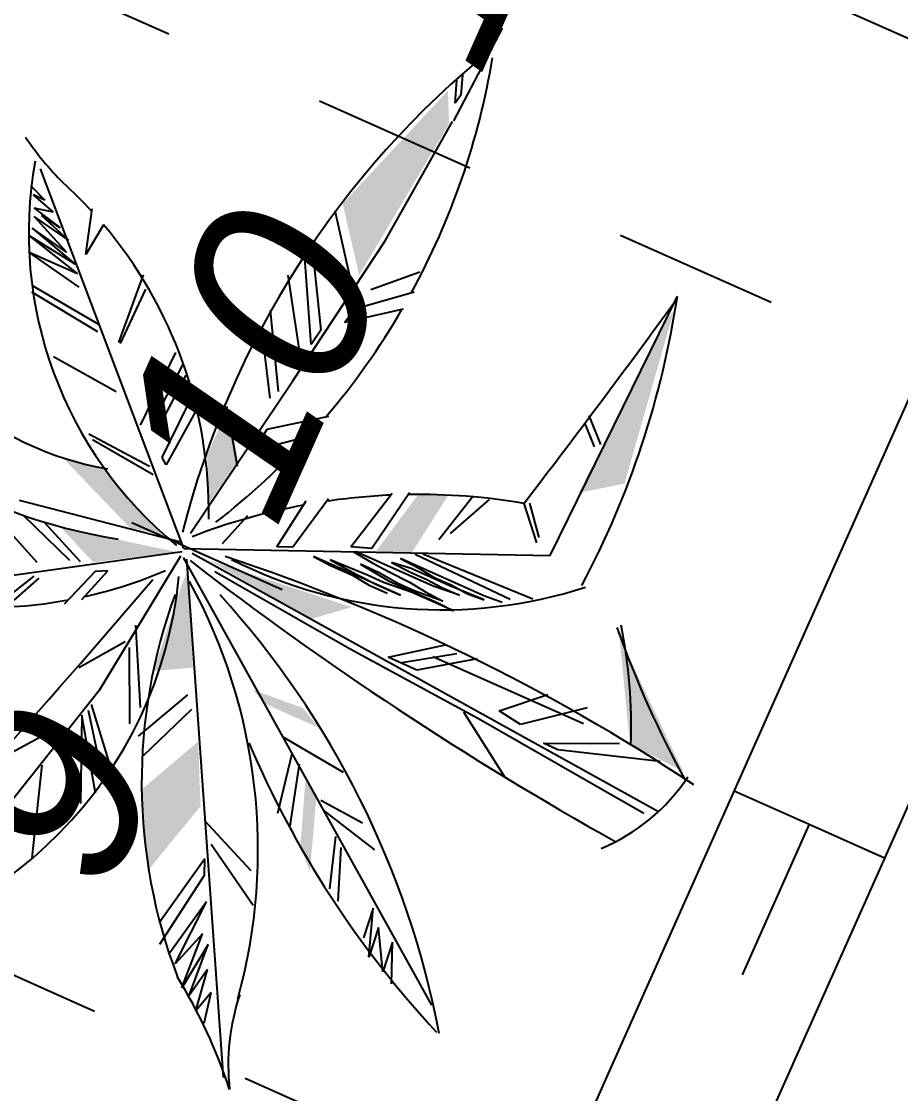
# Model space of a CAD drawing. Header units: millimetres. Extents: x 525387 to 527545, y 2235066 to 2235448.
# Drawn here: x 525604.74 to 525605.273, y 2235281.34 to 2235281.991 of the extents above; entities that cross this region are included whole.
import ezdxf
from ezdxf.enums import TextEntityAlignment as Align

# ---------------------------------------------------------------- set-up
doc = ezdxf.new("R2010")
doc.units = ezdxf.units.MM
doc.linetypes.add('JIS_02_1.0', pattern=[2, 1, -1])
for name, color, linetype in [('auxiliar', 6, 'Continuous'), ('pie de plano', 7, 'Continuous'), ('PISOS', 7, 'Continuous')]:
    doc.layers.add(name, color=color, linetype=linetype)
doc.layers.add('jardin', color=72, linetype='Continuous', lineweight=5)
doc.layers.add('muro', color=5, linetype='Continuous', lineweight=35)
doc.styles.add('ARIAL', font='ariali.ttf')

# ---------------------------------------------------------------- blocks, each defined once
blk = doc.blocks.new('A$C172C5132')
at = {"linetype": 'ByBlock'}
h = blk.add_hatch(color=106, dxfattribs=at)
h.set_gradient(color1=(15, 138, 17), color2=(46, 92, 10), tint=1, name='HEMISPHERICAL')
h.paths.add_polyline_path([(2.155231576157348, 1.039961270118737, 0.2362815525011606), (2.540839642271748, 0.1134963581200736, 0.2362815525011239)])
h.paths.add_polyline_path([(2.416178275462698, 0.8169742981738181, 0.2906279390332829), (3.309833478393557, 0.6955322477253958, 0.290627939033283)])
h.paths.add_polyline_path([(1.908670640860691, 1.767386948e-07, 0.3640818940120694), (2.140359007943516, 0.6513714369204991, 0.3640818940120696)])
h.paths.add_polyline_path([(1.798342890621825, 0.7838534454742785, 0.4289359753156656), (1.699047835181772, 0.1545629410941274, 0.4289359753156655)])
h.paths.add_polyline_path([(1.334965905724857, 1.192340906856088, 0.2430552989308659), (1.610785590321938, 0.5299291269377591, 0.2430552989308659)])
h.paths.add_polyline_path([(1.292663403787628, 0.7897565796668005, -0.07569150535372299), (1.21360562447353, 0.5961703535479046, 0.1646663790635834), (1.257736846410807, 0.2208038984429095, 0.2986360287318925), (1.345999026591925, 0.8611351813353849, 0.0378503895202349)])
h.paths.add_polyline_path([(0.904687697857298, 0.3201655014966036, 0.1525669483622997), (1.21360562447353, 0.5961703535497236, -0.0894079227445343), (1.292663403787628, 0.7897565796668005, 0.1023004185508453), (1.30186783155932, 1.070898718336366, 0.3412881037578929)])
h.paths.add_polyline_path([(0.6288688272697982, 0.9825772712895287, 0.2992020634273156), (1.263865726300537, 1.088389859244898, 0.2992020634272661)])
h.paths.add_polyline_path([(1.205263954289875, 1.617048388703778, 0.031181829370212), (1.189290495188288, 1.565341023878545, -0.0067074306643478), (1.202572957382471, 1.567707223331353), (1.202572578226863, 1.567707161021871), (1.202572659382894, 1.567707413339348, -0.0313798428369172), (1.179538377758035, 1.50900560082232, 0.214704016687058), (1.290835190363395, 1.170260086706775, 0.2827951388784949)])
h.paths.add_polyline_path([(1.633906800739168, 1.670510809909728, 0.2116588201392034), (1.588720006703624, 1.092979199154115, 0.2810507069368319), (1.743179011524262, 1.821631580836083, 0.0387724880797508), (1.673624512159221, 1.73550457751503, -0.0447168196076769)])
h.paths.add_polyline_path([(1.345999108397336, 1.501466377644874, 0.2037329938010539), (1.633906800739168, 1.670510809909728, -0.0266555720820853), (1.673624512158312, 1.73550457751412, 0.0628291983769196), (1.708607554710397, 1.836426390280621, 0.3185820290807026)])
h.paths.add_polyline_path([(1.76524435443116, 1.115059532437271, 0.4032574184254003), (1.930736236408847, 0.7728132549557359, 0.4032574184254003)])
h.paths.add_polyline_path([(1.654916805096036, 0.8721751232735641, 0.3026067215504981), (1.721113498756494, 1.115059623037495, 0.3026067215504981)])
h.paths.add_polyline_path([(1.798343086989007, 1.148180059743253, 0.2041900440368323), (2.074162032833555, 1.048818481218631, 0.2041900440368324)])
h.paths.add_polyline_path([(2.074162250697554, 1.479385807107291, 0.2621375963259251), (2.118293462869587, 1.148179893217502, 0.2621375963259252)])
h.paths.add_polyline_path([(1.83144104942221, 1.269622047896746, 0.4463603731284183), (2.007965912937834, 1.578747630652514, 0.4463603731284183)])
h.paths.add_polyline_path([(2.372047351990659, 1.335863272702454, 0.2470851436575526), (2.978850007849359, 0.993617471141306, 0.2470851436575526)])
h.paths.add_polyline_path([(1.809375467432801, 1.733310385675622, 0.1714668564556485), (2.592703239334696, 1.391064188966311, 0.1714668564556485)])
h.paths.add_polyline_path([(1.897637757670054, 1.777470853754721, 0.2592783200943487), (2.372047398982431, 1.943073940607291, 0.2592783200943487)])
h.paths.add_polyline_path([(2.32791601138615, 1.85475249020078, 0.3656390256905797), (2.570637511352288, 1.656028816267507, 0.3656390256905797)])
h.paths.add_polyline_path([(2.372047356699113, 2.020355113603045, 0.2434153457947699), (2.813358295564285, 1.865792434358127, 0.2434153457947698)])
h.paths.add_polyline_path([(2.570637111199175, 1.501466078949533, 0.3074508191165638), (2.86852251313121, 1.457305435335229, 0.3074508191165636)])
h.paths.add_polyline_path([(2.7581947283943, 1.711229824751399, 0.2096325949128592), (3.210538482881929, 1.258582179863196, 0.2096325949128592)])
h.paths.add_polyline_path([(3.06711221003843, 1.656028867466602, 0.2131103218534129), (3.718046410951502, 1.335863197536355, 0.2131103218534128)])
h.paths.add_polyline_path([(2.945752179974988, 1.192340620597178, 0.2657190469918038), (3.486357689808755, 1.015697797182156, 0.2657190469918037)])
h.paths.add_polyline_path([(2.570637525500387, 2.042435479300593, 0.2715342573869963), (3.188472692575487, 2.219078616914202, 0.2715342573869963)])
h.paths.add_polyline_path([(3.058108090247515, 2.451767633848476, -0.1054095226912168), (2.753760441843951, 2.400099328049918, 0.018051737402885), (2.680964897896046, 2.373641393479601, 0.1947634324622436), (3.486357871660402, 2.373641393479601, 0.1024884098922396)])
h.paths.add_polyline_path([(2.680965167740396, 2.406762008097985, 0.0247013481528025), (2.75376044184577, 2.400099328049918, -0.0722993566674296), (3.058108090247515, 2.451767633848476, 0.2204439691458661), (3.486357908570425, 2.903570447860373, 0.3612839562176665)])
h.paths.add_polyline_path([(2.338948999286913, 2.053475997231771, 0.2441882660981068), (2.537538880637839, 2.439882260782951, 0.2441882660981067)])
h.paths.add_polyline_path([(2.217588516243267, 2.737967785989212, 0.2360393724983017), (2.647866542275551, 3.212695623985609, 0.2360393724983016)])
h.paths.add_polyline_path([(2.140359024410827, 2.682766243527339, 0.2718871002718489), (2.222794369375151, 2.414671656081964, 0.2718871002715955)])
h.paths.add_polyline_path([(1.852986845025952, 1.944598624382933, -0.0011928136807371), (1.853698262090802, 1.942507556803548, 0.3253441804237751), (2.193361966318661, 2.365601903223478, 0.3244683045754948)])
h.paths.add_polyline_path([(1.810752374390176, 2.297681152621635, 0.1439511720342415), (1.83144114148763, 2.815248894556361, 0.1439511720343805)])
h.paths.add_polyline_path([(1.500457790709333, 2.539244120376906, 0.2079760795555611), (1.754211784434119, 2.263239277693401, 0.207976079555561)])
h.paths.add_polyline_path([(1.533556224536368, 2.704847361425208, 0.1901074032574417), (1.699047707795216, 3.48870008716517, 0.1901074032574415)])
h.paths.add_polyline_path([(1.798342825318286, 3.488700507908333, 0.2529037224987196), (2.129326094777752, 2.782128532451905, 0.0679209033287059), (2.111968604692265, 3.003375574374558, -0.0747956075290694), (2.065879810953447, 3.148761941928796, 0.1341585858806744)])
h.paths.add_polyline_path([(2.065879810953447, 3.148761941928796, -0.0465642878043537), (2.111968604692265, 3.003375574374558, 0.0724450463034802), (2.195522789302231, 2.881490266528317, 0.3910737637767219), (2.195522789302231, 3.577021894581093, 0.2297305268739758)])
h = blk.add_hatch(color=96, dxfattribs=at)
h.set_gradient(color1=(12, 110, 14), color2=(39, 78, 9), tint=1, name='HEMISPHERICAL')
h.paths.add_polyline_path([(0.7060980289998043, 2.572364671724471, 0.2872652564561664), (1.312900456788156, 2.351561052409351, 0.2872652564561664)])
h.paths.add_polyline_path([(0.8495235437067093, 2.219078586690784, 0.2454535408657207), (1.268770027975733, 2.285319854897579, 0.2454535408657209)])
h.paths.add_polyline_path([(1.345998741573566, 2.252199228529434, 0.3628842943462125), (1.852904981347819, 1.942983359211439, -0.0008769890010568), (1.852986845025952, 1.944598624382933, 0.362271709300998)])
h.paths.add_polyline_path([(1.345998889243674, 2.053475623348504, 0.3332704001676869), (1.522523163718688, 1.854752291761769, 0.3332704001676869)])
h.paths.add_polyline_path([(1.092245118220489, 1.976194356495625, 0.3029447989434044), (1.401162847480918, 1.865792457173711, 0.3029447989434045)])
h.paths.add_polyline_path([(0.9598516188352731, 1.711229799304646, 0.378762981535274), (1.357031817885399, 1.744350282540153, 0.378762981535274)])
h.paths.add_polyline_path([(0.8053930861533444, 1.225461599660093, 0.2476978196244638), (1.179538377758035, 1.509005600824139, -0.03294569524484), (1.189290495187378, 1.565341023878545, 0.2740394890495783)])
h.paths.add_polyline_path([(0.430278538157836, 1.203380905722269, 0.5498076116501301), (0.7833270525616172, 1.700189690696106, 0.5498076116501304)])
h.paths.add_polyline_path([(1.493381205e-07, 1.788511160744064, 0.2977812259051555), (0.7723146716452903, 1.7528829581654, 0.2977812259051677)])
h.paths.add_polyline_path([(0.3309832790755536, 2.252199204564249, 0.2481107794618412), (0.7943600471535319, 1.810591587332282, 0.2481107794618409)])
h.paths.add_polyline_path([(0.5185404487892811, 2.395721701697084, 0.2904151352643436), (0.8384915134511174, 2.307400044212272, 0.2904151352643436)])
h.paths.add_polyline_path([(0.4192457349981851, 2.804208564394912, 0.1754058278069592), (1.10907820668126, 2.654788309108198, -0.0373225713202712), (0.9450802528972416, 2.758903114519171, 0.1293741954878769)])
h.paths.add_polyline_path([(0.6399010969425944, 3.080213441916612, 0.0856466426118782), (0.9450802528981512, 2.758903114519171, -0.0543838481538954), (1.147408606929275, 2.660686154836412), (1.147408863308555, 2.66068619920793, -0.009350805838724002), (1.10907820668126, 2.654788309108198, 0.0605073730854804), (1.402009887174244, 2.541111487699936), (1.412376944505012, 2.556074419919468, 0.1852537253176007)])
h.paths.add_polyline_path([(1.037081231542288, 3.499740935093768, 0.3132662906545535), (1.437283987129376, 2.622863096165247), (1.440892812096535, 2.624519253302651, 0.313266248548697)])
h.paths.add_polyline_path([(1.809375687892497, 2.263239310728067), (1.8176077379876, 2.251678330579352, 0.2302319040247018), (2.085195044071042, 2.450922526180193, 0.2302320083900739)])
h.paths.add_polyline_path([(2.228621304680018, 2.39572172022531), (2.238297748536751, 2.390901336640354, 0.1793447999456611), (2.405145515394906, 2.737967395816895, 0.179344717845649)])
h.paths.add_polyline_path([(2.559746492152953, 2.459343708901769), (2.581670092846252, 2.450922670630689, 0.3782823007975571), (2.802325657131405, 3.058133329707061, 0.3782823000244757)])
h = blk.add_hatch(color=96, dxfattribs=at)
h.set_gradient(color1=(12, 110, 14), color2=(39, 78, 9), tint=1, name='HEMISPHERICAL')
h.paths.add_polyline_path([(2.735272499045096, 1.775573073684654), (2.736128995180479, 1.766430853675274, 0.2622438465353351), (3.629783806796694, 1.854752225455968, 0.2622438895928425)])
h = blk.add_hatch(color=96)
h.set_gradient(color1=(12, 110, 14), color2=(39, 78, 9), tint=1, name='HEMISPHERICAL')
h.paths.add_polyline_path([(2.349981953853784, 1.335863371766436), (2.3369218652997, 1.332247102724295, 0.1924721118722921), (2.471342471083517, 0.8721747611973569, 0.1924721317293766)])
for p, q in [((1.437283987129376, 2.622863096165247), (1.440892812096535, 2.624519253302651)), ((1.402009887174244, 2.541111487699936), (1.412376944505012, 2.556074419919468)), ((2.238297748536751, 2.390901336640354), (2.228621304680018, 2.39572172022531)), ((2.581670092846252, 2.450922670630689), (2.559746492152953, 2.459343708901769)), ((1.8176077379876, 2.251678330579352), (1.809375687892497, 2.263239310728067)), ((2.736128995180479, 1.766430853675274), (2.735272499045096, 1.775573073684654)), ((2.349981953853784, 1.335863371766436), (2.3369218652997, 1.332247102724295))]:
    blk.add_line(p, q, dxfattribs=at)
for centre, radius, start, end in [((2.572151182376728, 3.229256080554705), 0.5126304788783709, 137.2816499999981, 222.7183500000019), ((1.818894396228643, 3.229256080554705), 0.5126304788783709, 317.2816499999981, 42.7183500000019), ((1.868294846432036, 3.349338552942072), 0.84471116373347, 169.7436950000113, 239.3197540000017), ((0.6090666618447358, 2.771496142279147), 0.84471116373347, 349.979727, 59.55578500000095), ((2.609850387722872, 2.887010083021095), 1.091600834943478, 146.5506230000061, 189.606293999996), ((0.6227535446087132, 3.306537365567463), 1.091600834943478, 326.5506230000062, 9.606293999996069), ((2.617620235173491, 3.441670868993469), 0.8206261397472097, 176.7145950000032, 233.4855010000019), ((1.310048684922549, 2.829158171366772), 0.8206261397472097, 356.714595000003, 53.48550100000192), ((1.957935370016457, 3.405668029725575), 0.7164100584382603, 291.2498849999909, 344.3738200000103), ((2.907519688502361, 2.544995380248337), 0.7164100584382603, 111.2498849999908, 164.3738200000101), ((0.3430878107619719, 1.811463374427376), 1.303006086174697, 34.85184100001268, 76.83293799999853), ((1.723506167180858, 3.80383275644931), 1.303006086174697, 213.7345550000018, 255.7156519999993), ((3.020137536632319, 2.621363142987547), 0.4880678342801687, 116.5048729999953, 199.3878370000049), ((2.348127482929157, 2.879487788451342), 0.4880678342801687, 298.5877680000021, 21.47073299999084), ((3.382569063469418, 2.170597263769423), 0.7402849538958244, 81.94051299999643, 161.396420999996), ((2.784754012842313, 3.139735192190755), 0.7402849538958244, 261.9405129999964, 341.396420999996), ((0.5960810255282923, 1.782451526646809), 1.036946558008064, 57.88070199999404, 99.8189190000004), ((0.9705733163982586, 3.682443192584513), 1.036946558008064, 237.880701999994, 279.8189190000004), ((2.701330532893734, 2.521279384906165), 0.9182187244260712, 161.3278780000036, 196.3784880000011), ((0.940862982982253, 2.59165066227365), 0.9182187244260712, 339.0433640000005, 14.0939750000002), ((2.778616419263016, 2.328690913351465), 0.5540647571675152, 132.3808890000008, 173.0513299999991), ((1.853485539892062, 2.789533145722316), 0.5540647571675152, 313.9894330000008, 354.6598739999949), ((2.409866618986598, 2.618914915560935), 0.2769681129972439, 166.6712360000006, 231.5787619999986), ((1.95328677479938, 2.478522984048368), 0.2769681129972439, 342.6050669999976, 47.51259299999652), ((1.185801986581282, 2.946470014745727), 0.6083343608547758, 217.949471999991, 282.0595879999972), ((0.8331964992057692, 1.977455709389005), 0.6083343608547758, 37.949471999991, 102.0595879999972), ((1.944758930860189, 2.693075868613277), 0.4701783809421986, 199.0975429999935, 246.0922180000009), ((1.309910644282354, 2.109407529457939), 0.4701783809421986, 19.09754299999351, 66.09221800000086), ((0.7481340167332747, 2.603756826339349), 0.3098254662318655, 222.1798159999954, 286.9561240000028), ((0.6088979455080334, 2.099364919570007), 0.3098254662318655, 42.17981599999539, 106.9561240000027), ((1.732830045471928, 2.38743119320884), 0.4610489865735417, 278.3255549999997, 1.781575000010764), ((2.140280612621609, 2.073454998332863), 0.3814657972103439, 98.30281699999493, 150.1643819999994), ((1.7465178485063, 2.626461443931702), 0.3814657972103439, 280.7404219999926, 332.601987000013), ((2.81025778784351, 2.055486094938032), 0.4713130749971585, 125.3546809999916, 180.2443949999947), ((2.066230092080331, 2.43787216307578), 0.4713130749971585, 305.3546809999916, 0.2443949999947113), ((3.08366138477686, 1.379047390769528), 1.073024552735798, 67.95770299999826, 112.0422970000017), ((2.313403206737348, 1.920454434827888), 0.4610489865735417, 100.5963680000002, 184.0523880000084), ((3.08366138477686, 3.368235396190584), 1.073024552735798, 247.9577029999983, 292.0422970000018), ((0.9802499652132609, 2.469558318176723), 0.6846840249318604, 198.5093169999973, 254.2466049999954), ((0.145093361016734, 1.593232473719808), 0.6846840249318604, 18.50931699999731, 74.24660499999538), ((1.122550231874811, 1.850913548594917), 0.4583547400515864, 71.39698899999804, 126.5601259999975), ((0.9957433398094508, 2.653484892992537), 0.4583547400515864, 251.3969889999981, 306.5601259999975), ((1.784425955353981, 2.400824509546737), 0.4629340081922842, 198.7264799999882, 278.5819429999999), ((1.415079512758893, 1.794448485228031), 0.4629340081922842, 18.72647999998828, 98.58194299999988), ((2.72891197289573, 2.65765341354222), 0.6352510584883286, 255.5725970000049, 316.3385330000025), ((3.030198245180145, 1.603860682672575), 0.6352510584883286, 75.57259700000495, 136.3385330000025), ((1.301747534388596, 1.836403330106122), 0.2215368206411179, 4.75100299999709, 78.4778570000038), ((1.566774518573765, 2.071824585003241), 0.2215368206411179, 184.751002999997, 258.4778570000038), ((1.163958129062848, 1.689460603367706), 0.2955655614362813, 36.62615099999231, 104.0418149999998), ((1.329449836638559, 2.152526210303449), 0.2955655614362813, 216.6261509999923, 284.0418149999998), ((2.443364787543941, 1.516680350037177), 0.5086987747144291, 43.33670399999355, 98.05919799999388), ((2.742040864719456, 2.369467197925814), 0.5086987747144291, 223.3367039999936, 278.0591979999939), ((0.3588983720719625, 1.179801372561314), 0.7066367811765618, 52.09546799999782, 120.5238170000041), ((1.98589994948179, 2.286954172683408), 0.5170720131367555, 260.1716990000048, 318.3135889999978), ((2.283785207170694, 1.433590621678604), 0.5170720131367555, 80.17169900000479, 138.3135889999978), ((3.252819451732648, 1.021060159002672), 0.9149560572272196, 65.66928900000572, 124.4475970000009), ((1.29112914165762, 1.924614979695661), 0.426691284968331, 277.3883189999978, 349.0702710000074), ((1.763477521449203, 1.413277788229834), 0.426691284968331, 96.39019900000565, 168.0721500000032), ((2.262902726016363, 1.330763842715214), 0.7148873168084088, 136.6355579999986, 199.4277959999973), ((1.068996292211522, 1.583846937274984), 0.7148873168084088, 316.6355579999986, 19.42779599999733), ((2.56698570165372, 1.899160592567795), 0.2431591996224531, 190.5230030000053, 270.8604580000047), ((2.331567821082899, 1.611620713899583), 0.2431591996224531, 10.52300300000533, 90.8604580000047), ((3.104549080801007, 2.603933825114154), 0.9149560572272196, 246.2551610000005, 305.0334690000088), ((0.4134164489105388, 2.361592746348151), 0.7066367811765618, 234.1936160000109, 302.6219659999903), ((1.17716647094403, 1.503243167451955), 0.3008058908606879, 53.27718599999966, 136.2564700000069), ((1.139716965774823, 1.952336914392844), 0.3008058908606879, 233.2771859999997, 316.2564700000069), ((0.7644166770305674, 1.3397797370028), 0.3609057176375856, 86.9964589999962, 202.2057780000005), ((0.4491889136907048, 1.563790859414666), 0.3609057176375856, 266.9964589999962, 22.20577800000054), ((1.71671272718504, 0.4536680382473151), 1.282992954290502, 46.93944700000039, 85.85825999999753), ((2.685365979582456, 2.670706536394618), 1.282992954290502, 226.9394470000005, 265.8582599999975), ((3.500454849151537, 2.00064776381555), 0.7966886658665012, 201.3015170000018, 248.6599970000021), ((2.468278362122873, 0.9691642407972269), 0.7966886658665012, 21.30151700000185, 68.65999700000215), ((1.611437414037027, 1.46325218073639), 0.4343157296117558, 157.7122499999933, 222.4235080000054), ((0.8846617306162443, 1.324056294675074), 0.4343157296117558, 339.2610190000013, 43.97227699999543), ((3.751108428459701, 2.224877603951654), 0.8896289742443295, 219.748773000006, 267.8701689999957), ((3.03405019253023, 0.7670144610513036), 0.8896289742443295, 39.74877300000596, 87.87016899999577), ((0.723844692601233, 1.721687571015763), 0.5028820489317445, 279.3323689999943, 342.1699049999944), ((1.284120971778975, 1.07148118966711), 0.5028820489317445, 99.33236899999436, 162.1699049999945), ((2.058344904008663, 1.34501423804545), 0.2391011115843172, 102.1635449999909, 198.3798429999994), ((1.781062058353199, 1.503355440505629), 0.2391011115843172, 282.1635449999909, 18.37984299999945), ((2.687065413229902, 1.26006004078431), 0.2680157174038538, 47.38731500000323, 115.7475850000102), ((2.390392765865726, 1.352978569417473), 0.3405591409202619, 158.2118580000032, 216.9673489999941), ((1.802062947700505, 1.27458713090732), 0.3405591409202619, 338.2118580000033, 36.96734899999409), ((2.752094211100484, 1.698711473498633), 0.2680157174038538, 227.3873150000032, 295.7475850000102), ((2.979577515725395, 1.270340387328587), 0.6456304875349962, 174.4977019999966, 218.0761069999966), ((1.830693803317444, 0.952224813814837), 0.6456304875349962, 352.8777610000039, 36.45616599999835), ((3.000590982109315, 1.741218480933866), 0.7479170674636542, 212.8184350000037, 268.3342569999997), ((2.350306377730703, 0.5882622629098933), 0.7479170674636542, 32.8184350000037, 88.33425699999965), ((2.113963624876305, 1.128075704476259), 0.7816440767257999, 175.2839350000003, 229.928474000003), ((0.8317878711704906, 0.5941943293157692), 0.7816440767257999, 355.2839350000003, 49.92847400000304), ((3.061596048722094, 0.6313064018097521), 0.5728692665654868, 42.14373300000565, 101.6666580000013), ((3.370513821061649, 1.576732015969582), 0.5728692665654868, 222.1437330000057, 281.6666580000013), ((0.8658697982546073, 1.518560770301746), 0.5860441719362554, 246.1459300000069, 313.4317750000005), ((1.026864755315727, 0.5524063602326806), 0.5860441719362554, 65.4893189999949, 132.7751640000022), ((1.870300730299277, 0.9439365470745996), 0.2270240894313646, 131.0823399999971, 198.4269549999941), ((1.505729573552343, 1.04329819923555), 0.2270240894313646, 311.0823399999971, 18.42695499999411), ((2.025663015764621, 1.02984935988502), 0.274004840607162, 161.8816990000004, 249.730113000004), ((1.670317575076296, 0.8580234275070779), 0.274004840607162, 341.8816990000004, 69.73011300000398), ((1.819671411648414, 0.7748803234364914), 0.3739085323447067, 47.10765200001037, 93.2700590000003), ((2.052833708173238, 1.422118217526303), 0.3739085323447067, 227.1076520000104, 273.2700590000003), ((1.422507019424301, 0.1915104588181293), 1.121050424929506, 356.0095630000061, 54.57675200000271), ((1.589149985930816, 0.4384783530579171), 0.6946125212235156, 114.430325999999, 189.8069550000016), ((0.6174055434858019, 0.9525858667768716), 0.6946125212235156, 294.430325999999, 9.806955000001675), ((3.273564199004795, 0.9619471694188632), 1.121050424929506, 176.0095630000062, 229.1860109999974), ((2.767364266618642, 0.0524556809662045), 0.841320578875543, 49.8505900000069, 114.6719470000004), ((1.79010801482309, 0.4736713539089124), 0.5893734053989427, 138.8968619999938, 205.406926999994), ((0.8136278581796432, 0.6082677258684726), 0.5893734053989427, 318.8968619999938, 25.40692699999403), ((2.958647487239431, 1.4600508649321), 0.841320578875543, 229.8505900000069, 294.6719470000005), ((2.047988174977945, 0.4219831101756882), 0.4396281469255692, 124.6008150000011, 217.4657849999944), ((1.449402550825652, 0.5164332763908988), 0.4396281469255692, 304.6008150000012, 37.4657849999944), ((2.412496446543627, 0.1876833587832607), 0.5376480440722761, 120.4085659999984, 200.4311790000044), ((1.63653320225967, 0.4636882548750237), 0.5376480440722761, 300.4085659999984, 20.43117900000441)]:
    blk.add_arc(centre, radius, start, end, dxfattribs=at)
blk = doc.blocks.new('ACBAÑA 2 R')
at = {"layer": 'auxiliar', "linetype": 'JIS_02_1.0', "lineweight": -3, "ltscale": 0.1}
for p, q in [((1.85999999998603, 6.399999999906868), (1.85999999998603, 5.549999999813735)), ((2.139999999897555, 6.399999999906868), (2.139999999897555, 5.549999999813735)), ((2.419999999925494, 6.399999999906868), (2.419999999925494, 5.5)), ((2.139999999897555, 5.549999999813735), (1.25, 5.549999999813735)), ((2.139999999897555, 5.549999999813735), (2.139999999897555, 5.5))]:
    blk.add_line(p, q, dxfattribs=at)
at = {"layer": 'jardin', "linetype": 'Continuous', "lineweight": -3}
for p, q in [((2.138409713748842, 5.96469635469839), (2.313557880348526, 6.137883852701634)), ((2.297254338976927, 6.135429983492941), (2.29261742241215, 6.120051295030862)), ((2.301968537271023, 6.139227190520614), (2.297254338976927, 6.127772282809019)), ((2.297254338976927, 6.127772282809019), (2.297254338976927, 6.135429983492941)), ((2.273837910732254, 6.127772282809019), (2.264486795873381, 6.091319095809013)), ((2.278552109142765, 6.127772282809019), (2.269200994283892, 6.095116302836686)), ((2.269200994283892, 6.095116302836686), (2.273837910732254, 6.127772282809019)), ((2.285584765835665, 6.129670886322856), (2.273837910732254, 6.102837290149182)), ((2.273837910732254, 6.102837290149182), (2.278552109142765, 6.127772282809019)), ((2.280870567425154, 6.104735893663019), (2.285584765835665, 6.129670886322856)), ((2.290221682284027, 6.131569489371032), (2.285584765835665, 6.112393594346941)), ((2.29261742241215, 6.120051295030862), (2.290221682284027, 6.131569489371032)), ((2.264486795873381, 6.12391178868711), (2.257454139180481, 6.087458602152765)), ((2.264486795873381, 6.091319095809013), (2.264486795873381, 6.12391178868711)), ((2.287903224001639, 6.125810392200947), (2.280870567425154, 6.104735893663019)), ((2.285584765835665, 6.112393594346941), (2.287903224001639, 6.125810392200947)), ((2.237248513149098, 6.065871181897819), (2.24306256021373, 6.112292573321611)), ((2.241609048447572, 6.067061474081129), (2.246696339570917, 6.112887719180435)), ((2.277220086543821, 6.091462461743504), (2.304110054043122, 6.099199360236526)), ((2.298113383934833, 6.089018221013248), (2.277220086543821, 6.091462461743504)), ((2.094466525362805, 6.042588273063302), (2.112627781461924, 6.083281674422324)), ((2.208534670411609, 6.040879529900849), (2.212553331395611, 6.084230976179242)), ((2.136229446157813, 5.96469635469839), (2.063553858315572, 6.081344978883862)), ((2.141316737281159, 5.967076938599348), (2.124601352028549, 6.067656619939953)), ((2.103817640221678, 6.024867973756045), (2.117264697910286, 6.061764168087393)), ((2.06386287661735, 6.052524297963828), (2.086274639586918, 6.040879529900849)), ((2.236521757324226, 6.051587676629424), (2.280127109959722, 6.054563406854868)), ((2.236521757324226, 6.050397384911776), (2.272859551245347, 6.04980223858729)), ((2.067958819563501, 6.045879185665399), (2.086274639586918, 6.037525330204517)), ((2.10559512488544, 6.018665869254619), (2.118423927109689, 6.048347370233387)), ((2.175474263494834, 6.003975993487984), (2.17838128702715, 6.045636216178536)), ((2.171840484137647, 5.99980997107923), (2.176201019436121, 6.042065340094268)), ((1.97174280276522, 6.018412721809), (2.009224544279277, 5.989617235958576)), ((2.103817640221678, 6.008096976205707), (2.078082753811032, 6.017210273072124)), ((2.196246841805987, 6.019172163214535), (2.245166310574859, 6.017526707146317)), ((2.038844158407301, 5.976599275600165), (1.888405691599473, 6.015283768065274)), ((2.195823428104632, 6.008737161755562), (2.198730451636948, 6.012903184164315)), ((2.198730451636948, 6.012903184164315), (2.240155536681414, 6.010522599797696)), ((2.085115410387516, 6.008603270631284), (2.107372609549202, 6.001388577278703)), ((2.107372609549202, 6.001388577278703), (2.103817640221678, 6.008096976205707)), ((2.235068245558068, 6.006356577388942), (2.195823428104632, 6.008737161755562)), ((2.180561554734595, 5.995048802811652), (2.183468578150496, 5.999214825220406)), ((2.183468578150496, 5.999214825220406), (2.229980954434723, 5.997429387178272)), ((2.046706285676919, 5.993477729614824), (2.072441172087565, 5.974301834590733)), ((2.2168993485393, 5.992073072586209), (2.180561554734595, 5.995048802811652)), ((1.929546862957068, 5.972403231076896), (1.983412375906482, 5.989617235958576)), ((2.020894117304124, 5.980060931760818), (1.97174280276522, 5.958986432757229)), ((1.981093917624094, 5.953227335587144), (2.020894117304124, 5.980060931760818)), ((1.990522314445116, 5.952467894181609), (2.025144624058157, 5.97746617347002)), ((1.998636918258853, 5.950759151019156), (2.029240567004308, 5.97746617347002)), ((2.133322422625497, 5.96469635469839), (2.038844158407301, 5.976599275600165)), ((2.039673629100434, 5.949366841930896), (2.084110745228827, 5.972403231076896)), ((2.19727693987079, 5.955174018163234), (2.227800686727278, 5.97600412927568)), ((2.24306256021373, 5.953983725979924), (2.277946842368692, 5.974813837558031)), ((2.248876607278362, 5.95100799575448), (2.291755204088986, 5.975408983416855)), ((2.269952527713031, 5.945056535303593), (2.315738148055971, 5.974218691233546)), ((2.027926773997024, 5.951265445444733), (2.070122713921592, 5.970441340468824)), ((2.283034133492038, 5.944461389444768), (2.331726777367294, 5.970647815149277)), ((2.338994336198084, 5.968862377107143), (2.293208715855144, 5.942675950936973)), ((2.133322422625497, 5.960530332289636), (1.854974921210669, 5.812338967807591)), ((2.133322422625497, 5.962910916656256), (1.946546161896549, 5.714735017158091)), ((2.137976258178242, 5.958986432757229), (2.109922913601622, 5.636730134952813)), ((2.138409713748842, 5.96469635469839), (2.224893663194962, 5.759966115932912)), ((2.148584295995533, 5.96469635469839), (2.258324433700182, 5.945651681162417)), ((2.323732462711632, 5.934939052443951), (2.362977280165069, 5.964101208373904)), ((2.224893663194962, 5.948032265529037), (2.210358545649797, 5.949817703571171)), ((2.210358545649797, 5.949817703571171), (2.23361473379191, 5.920655547641218)), ((2.247423095512204, 5.917084671091288), (2.224893663194962, 5.948032265529037)), ((2.258324433700182, 5.945651681162417), (2.358616744866595, 5.928987591993064)), ((2.023289857548662, 5.943607744760811), (2.058375858818181, 5.926330453250557)), ((2.133339341729879, 5.941709141246974), (2.123988226871006, 5.847728268709034)), ((2.150764563702978, 5.944461389444768), (2.172567239962518, 5.937319636810571)), ((2.293208715855144, 5.942675950936973), (2.283034133492038, 5.944461389444768)), ((2.013861460727639, 5.93595004407689), (2.051343202125281, 5.920571355614811)), ((2.32518597447779, 5.90220602042973), (2.303383298101835, 5.931368176359683)), ((2.303383298101835, 5.931368176359683), (2.313557880348526, 5.928987591993064)), ((2.313557880348526, 5.928987591993064), (2.337540824431926, 5.900420581921935)), ((2.358616744866595, 5.928987591993064), (2.441466914955527, 5.921250693500042)), ((2.452368253143504, 5.924226423725486), (2.465449858922511, 5.928987591993064)), ((2.469810394220985, 5.92720215395093), (2.458182300208136, 5.923036131542176)), ((2.349895674269646, 5.90220602042973), (2.328092998010106, 5.924821570049971)), ((2.442193670896813, 5.920655547641218), (2.505421432317235, 5.916489525232464)), ((2.458182300208136, 5.923036131542176), (2.452368253143504, 5.924226423725486)), ((2.166026437073015, 5.904586604330689), (2.162392657715827, 5.91351379500702)), ((2.162392657715827, 5.91351379500702), (2.19509667227976, 5.908752626739442)), ((2.201637475169264, 5.896849705837667), (2.166026437073015, 5.904586604330689)), ((2.166026437073015, 5.890898245386779), (2.165299681248143, 5.879590470809489)), ((2.166026437073015, 5.833169079385698), (2.166026437073015, 5.890898245386779)), ((1.97174280276522, 5.876460468396544), (1.92490994639229, 5.886080059222877)), ((1.976379719213583, 5.847728268709034), (1.992840772727504, 5.886080059222877)), ((2.168206704780459, 5.880780762527138), (2.166753193014301, 5.862926381640136)), ((2.168933460605331, 5.856379774864763), (2.168206704780459, 5.880780762527138)), ((1.913163091405295, 5.880320962052792), (1.962391687906347, 5.872663261368871)), ((1.957677489495836, 5.838108677882701), (1.981093917624094, 5.876460468396544)), ((1.962391687906347, 5.872663261368871), (1.97174280276522, 5.876460468396544)), ((2.165299681248143, 5.879590470809489), (2.165299681248143, 5.86471181968227)), ((1.948326374636963, 5.864942273590714), (1.910844633122906, 5.872663261368871)), ((2.17838128702715, 5.868282695766538), (2.176927775260992, 5.856379774864763)), ((2.178462592884898, 5.869880662765354), (2.17838128702715, 5.868282695766538)), ((2.179108042968437, 5.817100136075169), (2.179108042968437, 5.868352713063359)), ((2.184922089916654, 5.860545797273517), (2.180561554734595, 5.872448718175292)), ((2.180561554734595, 5.872448718175292), (2.220533128012903, 5.862926381640136)), ((1.929546862957068, 5.859246463049203), (1.906130434712395, 5.866904164198786)), ((1.906130434712395, 5.866904164198786), (1.948326374636963, 5.864942273590714)), ((2.053738942369819, 5.820831385906786), (2.058375858818181, 5.863043670076877)), ((2.165299681248143, 5.86471181968227), (2.163846169481985, 5.853404044639319)), ((2.166753193014301, 5.862926381640136), (2.166026437073015, 5.848047730512917)), ((2.173293995903805, 5.862926381640136), (2.171113728312775, 5.843286562245339)), ((2.173293995903805, 5.850428314413875), (2.173293995903805, 5.862926381640136)), ((1.894460861571133, 5.857284572906792), (1.929546862957068, 5.859246463049203)), ((1.92490994639229, 5.853487365879118), (1.894460861571133, 5.857284572906792)), ((2.168933460605331, 5.845667146146297), (2.168933460605331, 5.856379774864763)), ((2.176927775260992, 5.856379774864763), (2.176201019436121, 5.845072000287473)), ((2.224893663194962, 5.853404044639319), (2.184922089916654, 5.860545797273517)), ((1.892065121443011, 5.851525475736707), (1.92490994639229, 5.853487365879118)), ((1.910844633122906, 5.847728268709034), (1.892065121443011, 5.851525475736707)), ((2.014943407848477, 5.847348548006266), (2.051652329973876, 5.85405694693327)), ((2.163846169481985, 5.853404044639319), (2.163846169481985, 5.84090597787872)), ((2.166026437073015, 5.848047730512917), (2.166026437073015, 5.833169079385698)), ((2.171840484137647, 5.837335101794451), (2.173293995903805, 5.850428314413875)), ((1.88510974671226, 5.843867775052786), (1.910844633122906, 5.847728268709034)), ((1.899097778135911, 5.840007281396538), (1.88510974671226, 5.843867775052786)), ((2.010924746980891, 5.837349236477166), (2.047556387027726, 5.847348548006266)), ((2.123988226871006, 5.847728268709034), (2.116955570178106, 5.759506493806839)), ((2.170386972371489, 5.82721761893481), (2.168933460605331, 5.845667146146297)), ((2.171113728312775, 5.843286562245339), (2.171113728312775, 5.810553529765457)), ((2.176201019436121, 5.845072000287473), (2.175474263494834, 5.831383641343564)), ((2.182015066384338, 5.846262292470783), (2.181288310559466, 5.833169079385698)), ((2.183468578150496, 5.833764225244522), (2.182015066384338, 5.846262292470783)), ((2.186375601682812, 5.842096270062029), (2.185648845857941, 5.82959820330143)), ((2.186375601682812, 5.786747687961906), (2.186375601682812, 5.842096270062029)), ((1.880395548301749, 5.836210074368864), (1.899097778135911, 5.840007281396538)), ((2.171840484137647, 5.826622473075986), (2.171840484137647, 5.837335101794451)), ((2.190736136981286, 5.771273890975863), (2.192189648747444, 5.834954517427832)), ((2.175474263494834, 5.831383641343564), (2.174020751728676, 5.820075866300613)), ((2.181288310559466, 5.833169079385698), (2.181288310559466, 5.822456450667232)), ((2.183468578150496, 5.808172945398837), (2.183468578150496, 5.833764225244522)), ((2.185648845857941, 5.82959820330143), (2.184195334091783, 5.818885574117303)), ((2.196550184045918, 5.758775824215263), (2.194369916338474, 5.830788495019078)), ((2.018575659138151, 5.784441486001015), (2.027926773997024, 5.822793276514858)), ((2.030245232279412, 5.797858283855021), (2.032640972407535, 5.826590483542532)), ((2.128625143319368, 5.805515984538943), (2.128625143319368, 5.824691880028695)), ((2.128625143319368, 5.824691880028695), (2.149723113281652, 5.79589639371261)), ((2.170386972371489, 5.799840901046991), (2.170386972371489, 5.82721761893481)), ((2.173293995903805, 5.808172945398837), (2.171840484137647, 5.826622473075986)), ((2.181288310559466, 5.822456450667232), (2.180561554734595, 5.811743821948767)), ((2.206448058015667, 5.825641181785613), (2.239061037194915, 5.817350612953305)), ((2.147404654999264, 5.78728939127177), (2.129011553013697, 5.815641869790852)), ((2.174020751728676, 5.820075866300613), (2.173293995903805, 5.808172945398837)), ((2.180561554734595, 5.800436046905816), (2.179108042968437, 5.817100136075169)), ((2.184195334091783, 5.818885574117303), (2.184195334091783, 5.807577799540013)), ((2.212553331395611, 5.820641525555402), (2.241070367745124, 5.807351301424205)), ((1.985808116034605, 5.799756887368858), (2.016257200855762, 5.809376478660852)), ((2.171113728312775, 5.810553529765457), (2.170386972371489, 5.799840901046991)), ((2.180561554734595, 5.811743821948767), (2.180561554734595, 5.800436046905816)), ((1.981093917624094, 5.792099186684936), (2.011543002445251, 5.803617381025106)), ((2.149723113281652, 5.774821895174682), (2.128625143319368, 5.805515984538943)), ((2.184195334091783, 5.785557395778596), (2.183468578150496, 5.808172945398837)), ((2.184195334091783, 5.807577799540013), (2.183468578150496, 5.796270024962723)), ((2.183468578150496, 5.796270024962723), (2.184195334091783, 5.785557395778596)), ((2.187102357624099, 5.774844767060131), (2.186375601682812, 5.786747687961906)), ((2.247423095512204, 5.787342834286392), (2.228527442668565, 5.770678745117038)), ((2.248876607278362, 5.784367104060948), (2.232161222025752, 5.770678745117038)), ((1.957677489495836, 5.761405097320676), (1.985808116034605, 5.770961401518434)), ((1.985808116034605, 5.770961401518434), (1.967028604354709, 5.769062798004597)), ((2.307017077459022, 5.773654475342482), (2.296115739271045, 5.762346700299531)), ((2.312104368698783, 5.773059329017997), (2.299022762803361, 5.759370970074087)), ((2.091143401805311, 5.730711007490754), (2.116955570178106, 5.769062798004597)), ((1.952963291085325, 5.749886902514845), (1.976379719213583, 5.763303700368851)), ((1.976379719213583, 5.763303700368851), (1.957677489495836, 5.761405097320676)), ((2.116955570178106, 5.759506493806839), (2.105208715191111, 5.644387835636735)), ((2.224893663194962, 5.759966115932912), (2.400041829911061, 5.7534195096232)), ((1.948326374636963, 5.742229201830924), (1.97174280276522, 5.751785506028682)), ((1.97174280276522, 5.751785506028682), (1.952963291085325, 5.749886902514845)), ((2.123988226871006, 5.734571501147002), (2.12630668503698, 5.749886902514845)), ((2.12630668503698, 5.749886902514845), (2.147404654999264, 5.726850513834506)), ((2.149723113281652, 5.701915521174669), (2.123988226871006, 5.734571501147002)), ((2.119274028460495, 5.707674618344754), (2.119274028460495, 5.717294209636748)), ((2.119274028460495, 5.717294209636748), (2.137976258178242, 5.675081925466657)), ((2.137976258178242, 5.648248329292983), (2.119274028460495, 5.707674618344754))]:
    blk.add_line(p, q, dxfattribs=at)
for centre, radius, start, end in [((2.454093639971688, 6.090732485987246), 0.3380654429250645, 151.1341103502035, 194.9743603920612), ((2.496927750646137, 6.049549660179764), 0.1991258897333902, 148.3783846112614, 158.7208369297528), ((2.374687446746975, 5.904662450309843), 0.2450011603174013, 103.7474054578445, 164.6646306623973), ((2.34846576792188, 6.073880958370864), 0.1905798649745299, 162.453397688437, 194.3671414242933), ((2.05514986300841, 6.206362537108362), 0.2698165322968242, 336.4968063225569, 341.7386284948032), ((2.05514986300841, 6.206362537108362), 0.2698165322968242, 293.083896728192, 334.2208082047734), ((2.039934292202815, 6.20337300375104), 0.2562367393521406, 210.2718432828176, 288.607300444973), ((3.604920874466188, 11.04524488002062), 5.285739897264573, 250.2818205607067, 253.6131367421937), ((2.309860358596779, 6.172565322834998), 0.2768740385406616, 202.0613412066311, 214.4357202840647), ((2.309860358596779, 6.172565322834998), 0.2768740385406616, 216.4922176142057, 227.1869200022014), ((2.240774918347597, 5.426299488637596), 0.5511713653215113, 62.92862396815755, 99.78201746677173), ((1.877747984719463, 5.692597699351609), 0.3816232802594754, 34.58406794095652, 45.0987758954351), ((2.13272165984381, 5.628449836745858), 0.3304283556815827, 93.80519493972174, 134.9427689068901), ((1.851444357307628, 6.160047209821641), 0.3402099883577874, 278.5823337233277, 322.5950598175239), ((4.151005172287114, 5.465531937312335), 2.076948720198271, 166.2796367586469, 174.8216468766979), ((2.373160719522275, 6.350057468749583), 0.44987131897809, 241.852801262402, 251.6799286796069), ((0.9573933056090027, 5.822441167198122), 1.19260899494874, 350.4061593747748, 5.642520686521439), ((1.618063754867762, 6.154829934705049), 0.5502582537769913, 304.8804578369937, 336.242988797015), ((2.425681497436017, 5.92109156306833), 0.2818280455682595, 177.06251843208, 221.978772951936), ((2.373160719522275, 6.350057468749583), 0.44987131897809, 253.6433874045873, 263.8214595107733), ((2.373160719522275, 6.350057468749583), 0.44987131897809, 265.3231526763079, 284.5955628394815), ((1.877747984719463, 5.692597699351609), 0.3816232802594754, 26.56642482527903, 32.42718839844504), ((2.493691683281213, 5.465512745082378), 0.6100207519810621, 137.0981842788406, 156.8626064463449), ((1.63011015614029, 6.047762718051672), 0.3268819228943555, 312.2483232715693, 325.4396769702307), ((1.877747984719463, 5.692597699351609), 0.3816232802594754, 14.37508935227586, 24.95549050382066), ((1.917822784977034, 5.689992410130799), 0.1342565230552539, 95.42874413870697, 120.3984271872933), ((3.556236466276459, 11.21612960938364), 5.584327917371133, 256.4453582820216, 258.020405145978), ((2.253963898401707, 6.283790665213019), 0.5501202822233248, 266.0608814475229, 285.3989332330899), ((2.624865428428166, 5.256952041760087), 0.6164896597300742, 133.3546853520497, 142.8754723252085), ((2.020732796983793, 5.96180429821834), 0.316668281298111, 292.1291621428425, 305.321233372842), ((2.155393133522011, 5.74414591724053), 0.1166962011869388, 226.5792652798358, 260.5481553233745)]:
    blk.add_arc(centre, radius, start, end, dxfattribs=at)
for points in [[(2.140681126154959, 5.979807784315199), (2.16293832520023, 6.028665180783719), (2.136585183208808, 5.999489973764867), (2.158224126789719, 6.052650871686637)], [(2.134807698661461, 5.967846582643688), (2.119660438154824, 6.037778477650136), (2.134807698661461, 5.967846582643688), (2.108531838632189, 6.011451175902039)], [(2.200910719227977, 5.956364309880883), (2.227073930902407, 5.974813837558031), (2.170386972371489, 5.961720624472946), (2.195823428104632, 5.974813837558031)], [(2.439286647364497, 5.922440985683352), (2.45745554426685, 5.931368176359683), (2.333180289133452, 5.934939052443951), (2.368791327113286, 5.961720624472946)], [(2.12630668503698, 5.957024542614818), (2.074759630369954, 5.930190946906805), (2.119274028460495, 5.957024542614818), (2.063090057228692, 5.951265445444733)], [(2.137976258178242, 5.949366841930896), (2.147404654999264, 5.857284572906792), (2.137976258178242, 5.947468238417059), (2.131020883447491, 5.876460468396544)], [(1.999796147458255, 5.891839156392962), (1.950644832802936, 5.905255954246968), (2.034959430573508, 5.909116447903216), (1.995159230893478, 5.928292343392968)], [(2.072441172087565, 5.845766378566623), (2.072441172087565, 5.880320962052792), (2.079473828780465, 5.859246463049203), (2.077155370498076, 5.891839156392962)], [(2.232887977967039, 5.831383641343564), (2.192189648747444, 5.837335101794451), (2.22634717496112, 5.848047730512917), (2.184195334091783, 5.857570067048073)], [(2.034959430573508, 5.83045097719878), (1.990445032482967, 5.815072288736701), (2.039673629100434, 5.840007281396538), (2.002191887586378, 5.826590483542532)], [(2.383887394913472, 5.753747396171093), (2.26680525415577, 5.759506493806839), (2.390920051606372, 5.751785506028682), (2.283189025591128, 5.736470104660839)], [(2.137976258178242, 5.632869641296566), (2.198874427820556, 5.70387741131708), (2.140371998422779, 5.669322828296572), (2.201270167948678, 5.70387741131708)]]:
    blk.add_solid(points, dxfattribs=at)
at = {"layer": 'muro', "color": 3, "linetype": 'Continuous', "lineweight": -3}
for p, q in [((2.599999999976717, 6.399999999906868), (2.599999999976717, 5.599999999627471)), ((2.599999999976717, 5.599999999627471), (1.299999999930151, 5.599999999627471)), ((2.699999999953434, 5.5), (1.85999999998603, 5.5))]:
    blk.add_line(p, q, dxfattribs=at)
at = {"layer": 'jardin', "linetype": 'Continuous', "lineweight": -3, "xscale": 0.08967333555854323, "yscale": 0.08967333555854323, "zscale": 0.08967333555854323}
blk.add_blockref('A$C172C5132', (1.391507711377926, 5.843785296194255), dxfattribs=at)
at = {"layer": 'pie de plano', "lineweight": -3, "style": 'ARIAL'}
for s, p in [('9', (1.92718349408824, 6.033583123702556)), ('10', (2.171090505900793, 6.030174350365996)), ('11', (2.47212124906946, 6.028895542491227))]:
    blk.add_text(s, height=0.112, dxfattribs=at).set_placement(p, align=Align.TOP_LEFT)

msp = doc.modelspace()

# ---------------------------------------------------------------- hatches: boundary and pattern name
at = {"layer": 'jardin'}
h = msp.add_hatch(dxfattribs=at)
h.set_pattern_fill('GRASS', color=72, scale=0.025)
h.set_pattern_definition([(90, (194.1935024295235, -22.17156315827742), (-0.449012806, 0.449012806), [0.1190625, -0.778963112]), (45, (194.1935024295235, -22.17156315827742), (-0.4490128060534577, 0.4490128060534577), [0.1190625, -0.5159375]), (135, (194.1935024295235, -22.17156315827742), (-0.4490128060534577, -0.4490128060534576), [0.1190625, -0.5159375])])
edge = h.paths.add_edge_path()
edge.add_line((525532.9685651099, 2235265.018777107), (525533.3434039074, 2235265.946524886))
edge.add_line((525533.3434039074, 2235265.946524886), (525531.9062651811, 2235266.527166621))
edge.add_line((525531.9062651811, 2235266.527166621), (525534.1539047417, 2235272.090269749))
edge.add_line((525534.1539047417, 2235272.090269749), (525536.193709222, 2235271.266135243))
edge.add_line((525536.193709222, 2235271.266135243), (525536.562877167, 2235272.179857971))
edge.add_line((525536.562877167, 2235272.179857971), (525545.1662853189, 2235268.821973717))
edge.add_line((525545.1662853189, 2235268.821973717), (525547.3497467478, 2235274.82330218))
edge.add_line((525547.3497467478, 2235274.82330218), (525544.7313748535, 2235273.015255336))
edge.add_line((525544.7313748535, 2235273.015255336), (525543.2781960585, 2235272.639106617))
edge.add_line((525543.2781960585, 2235272.639106617), (525541.1485370866, 2235273.090486108))
edge.add_line((525541.1485370866, 2235273.090486108), (525539.9398361517, 2235273.743141092))
edge.add_line((525539.9398361517, 2235273.743141092), (525538.2110542965, 2235276.000038548))
edge.add_line((525538.2110542965, 2235276.000038548), (525537.3736256876, 2235277.555641114))
edge.add_line((525537.3736256876, 2235277.555641114), (525537.8291464725, 2235279.042329289))
edge.add_line((525537.8291464725, 2235279.042329289), (525538.5619413613, 2235280.955201727))
edge.add_line((525538.5619413613, 2235280.955201727), (525539.6831508342, 2235281.758453705))
edge.add_line((525539.6831508342, 2235281.758453705), (525542.1579888097, 2235281.527801211))
edge.add_line((525542.1579888097, 2235281.527801211), (525543.0625858817, 2235281.397905624))
edge.add_line((525543.0625858817, 2235281.397905624), (525544.237610196, 2235281.544910648))
edge.add_line((525544.237610196, 2235281.544910648), (525545.2389396823, 2235280.937943125))
edge.add_line((525545.2389396823, 2235280.937943125), (525545.3998439282, 2235280.590086101))
edge.add_line((525545.3998439282, 2235280.590086101), (525546.3509289569, 2235280.368002899))
edge.add_line((525546.3509289569, 2235280.368002899), (525547.600497491, 2235279.717446517))
edge.add_line((525547.600497491, 2235279.717446517), (525548.5040015223, 2235277.995816217))
edge.add_line((525548.5040015223, 2235277.995816217), (525549.4494635365, 2235280.59445525))
edge.add_line((525549.4494635365, 2235280.59445525), (525547.0341694856, 2235282.223591658))
edge.add_arc((525553.4010597232, 2235290.10956279), 10.13537527618222, 170.284472681075, 231.0836617792268, ccw=False)
edge.add_line((525543.4110483121, 2235291.819973266), (525550.0208712292, 2235308.245539475))
edge.add_arc((525555.8299656212, 2235305.755869185), 6.320129413924658, 80.38193008596693, 156.8009227968103, ccw=False)
edge.add_line((525556.8859309562, 2235311.987159021), (525568.065963876, 2235310.309437103))
edge.add_line((525568.065963876, 2235310.309437103), (525571.100602373, 2235308.445894439))
edge.add_line((525571.100602373, 2235308.445894439), (525574.6095270728, 2235309.283263758))
edge.add_line((525574.6095270728, 2235309.283263758), (525591.9766387951, 2235306.280143735))
edge.add_line((525591.9766387951, 2235306.280143735), (525597.5764745408, 2235303.843793575))
edge.add_line((525597.5764745408, 2235303.843793575), (525606.9181822436, 2235297.037171795))
edge.add_line((525606.9181822436, 2235297.037171795), (525607.4802795019, 2235296.512781397))
edge.add_line((525607.4802795019, 2235296.512781397), (525607.7313576707, 2235296.885019429))
edge.add_line((525607.7313576707, 2235296.885019429), (525605.0168321515, 2235299.331365688))
edge.add_line((525605.0168321515, 2235299.331365688), (525606.1571826885, 2235308.315870588))
edge.add_line((525606.1571826885, 2235308.315870588), (525587.9557378056, 2235310.626073285))
edge.add_line((525587.9557378056, 2235310.626073285), (525576.383262146, 2235312.094899778))
edge.add_line((525576.383262146, 2235312.094899778), (525549.9333449753, 2235316.064083598))
edge.add_line((525549.9333449753, 2235316.064083598), (525525.9451853664, 2235256.452939874))
edge.add_line((525525.9451853664, 2235256.452939874), (525533.2269897189, 2235254.979274598))
edge.add_arc((525533.8274825849, 2235265.506826035), 10.54466362321378, 266.7353789843571, 327.767703411439)
edge.add_arc((525538.862284269, 2235264.345332306), 5.916612411177084, 311.0411354373542, 382.0561272641166)
edge.add_line((525544.3458979388, 2235266.567107169), (525544.7558909323, 2235267.693988821))
edge.add_line((525544.7558909323, 2235267.693988821), (525540.3056363409, 2235269.430909766))
edge.add_line((525540.3056363409, 2235269.430909766), (525538.1183970077, 2235264.017302446))
edge.add_line((525538.1183970077, 2235264.017302446), (525535.220947462, 2235265.18794805))
edge.add_line((525535.220947462, 2235265.18794805), (525534.8463408679, 2235264.260764197))
edge.add_line((525534.8463408679, 2235264.260764197), (525534.1128909915, 2235263.949433194))
edge.add_arc((525532.2472092394, 2235263.099885316), 2.049999999645656, -100.03482796230941, 24.482393480616622, ccw=False)
edge.add_line((525531.890003354, 2235261.081246181), (525531.4886372016, 2235260.087830096))
edge.add_arc((525530.6343550509, 2235259.107931118), 1.299999999730877, -272.9178751744206, 48.917875213800016, ccw=False)
edge.add_line((525530.7005309252, 2235260.4062457), (525531.1018970774, 2235261.399661786))
edge.add_arc((525532.2472092387, 2235263.099885316), 2.049999999851757, 69.39759662553149, 236.0348279646576, ccw=False)
h.paths.add_polyline_path([(525537.1375270657, 2235274.936899961), (525536.4819655273, 2235273.314328216), (525534.905752974, 2235273.951159425), (525535.5613145124, 2235275.573731171)], flags=16)
at = {"layer": 'PISOS'}
h = msp.add_hatch(dxfattribs=at)
h.set_pattern_fill('HONEY', color=9, scale=0.09)
h.set_pattern_definition([(0, (-1981.939004174666, -211.1523106675595), (0.428625, 0.24746675805), [0.2857499999999999, -0.5714999999999999]), (120, (-1981.939004174666, -211.1523106675595), (-0.4286249990634771, 0.2474667596721052), [0.2857499999999998, -0.5714999999999996]), (59.99999999999999, (-1981.939004174666, -211.1523106675595), (9.36522819294794e-10, 0.494933517722105), [-0.5714999999999999, 0.2857499999999999])])
edge = h.paths.add_edge_path()
edge.add_line((525606.9532373651, 2235293.587946526), (525607.2363289868, 2235294.00764637))
edge.add_line((525607.2363289868, 2235294.00764637), (525606.3479130142, 2235294.836465225))
edge.add_line((525606.3479130142, 2235294.836465225), (525605.8445237541, 2235294.090161281))
edge.add_arc((525605.9721426611, 2235292.896966655), 1.199999999830135, 96.10489892490847, 124.1823590114058)
edge.add_line((525605.2979482228, 2235293.889670971), (525594.7123011063, 2235301.60266077))
edge.add_line((525594.7123011063, 2235301.60266077), (525591.0525401771, 2235303.194932317))
edge.add_line((525591.0525401771, 2235303.194932317), (525575.182638465, 2235305.939154865))
edge.add_line((525575.182638465, 2235305.939154865), (525574.2028669307, 2235306.540823254))
edge.add_line((525574.2028669307, 2235306.540823254), (525573.5749101448, 2235305.518243049))
edge.add_line((525573.5749101448, 2235305.518243049), (525574.7510732597, 2235304.795972457))
edge.add_line((525574.7510732597, 2235304.795972457), (525577.9330706495, 2235304.24574164))
edge.add_line((525577.9330706495, 2235304.24574164), (525579.0839622102, 2235298.82506341))
edge.add_line((525579.0839622102, 2235298.82506341), (525578.0409486827, 2235296.482416672))
edge.add_line((525578.0409486827, 2235296.482416672), (525577.7984083681, 2235295.937662207))
edge.add_line((525577.7984083681, 2235295.937662207), (525576.9142228351, 2235295.426904986))
edge.add_line((525576.9142228351, 2235295.426904986), (525575.7266137406, 2235295.955662622))
edge.add_line((525575.7266137406, 2235295.955662622), (525574.6303591912, 2235296.443746593))
edge.add_line((525574.6303591912, 2235296.443746593), (525574.2236225482, 2235295.530201136))
edge.add_line((525574.2236225482, 2235295.530201136), (525575.3198770975, 2235295.042117164))
edge.add_line((525575.3198770975, 2235295.042117164), (525574.1301672953, 2235292.369985199))
edge.add_line((525574.1301672953, 2235292.369985199), (525575.226421845, 2235291.881901227))
edge.add_line((525575.226421845, 2235291.881901227), (525575.9362163139, 2235293.476125706))
edge.add_line((525575.9362163139, 2235293.476125706), (525578.7361371672, 2235295.093523571))
edge.add_line((525578.7361371672, 2235295.093523571), (525580.3387425096, 2235298.693034103))
edge.add_line((525580.3387425096, 2235298.693034103), (525579.2065739105, 2235304.025527525))
edge.add_line((525579.2065739105, 2235304.025527525), (525590.7060031955, 2235302.037046834))
edge.add_line((525590.7060031955, 2235302.037046834), (525594.1124133674, 2235300.55500194))
edge.add_line((525594.1124133674, 2235300.55500194), (525595.0989541203, 2235299.836181571))
edge.add_line((525595.0989541203, 2235299.836181571), (525590.2276901774, 2235288.895143621))
edge.add_line((525590.2276901774, 2235288.895143621), (525591.3239447267, 2235288.407059649))
edge.add_line((525591.3239447267, 2235288.407059649), (525593.5868117566, 2235293.489542213))
edge.add_line((525593.5868117566, 2235293.489542213), (525595.8714388438, 2235292.472360698))
edge.add_line((525595.8714388438, 2235292.472360698), (525596.2781754866, 2235293.385906155))
edge.add_line((525596.2781754866, 2235293.385906155), (525593.9935483993, 2235294.40308767))
edge.add_line((525593.9935483993, 2235294.40308767), (525596.0907676786, 2235299.113519294))
edge.add_line((525596.0907676786, 2235299.113519294), (525605.4887313502, 2235292.265907888))
edge.add_arc((509013.475930431, 2231769.083826202), 16961.94861348718, 11.982317951034474, 11.98824039447959, ccw=False)
edge.add_line((525605.8528204352, 2235290.550836786), (525603.4026747464, 2235285.047719467))
edge.add_line((525603.4026747464, 2235285.047719467), (525601.4293808372, 2235283.90782962))
edge.add_line((525601.4293808372, 2235283.90782962), (525602.7841985535, 2235283.30462591))
edge.add_line((525602.7841985535, 2235283.30462591), (525604.3404035454, 2235284.203580832))
edge.add_line((525604.3404035454, 2235284.203580832), (525604.4625333886, 2235284.477888951))
edge.add_line((525604.4625333886, 2235284.477888951), (525605.0559553527, 2235284.213680469))
edge.add_line((525605.0559553527, 2235284.213680469), (525605.4626919958, 2235285.127225927))
edge.add_line((525605.4626919958, 2235285.127225927), (525604.8692700317, 2235285.391434408))
edge.add_line((525604.8692700317, 2235285.391434408), (525607.1030780211, 2235290.408649298))
edge.add_arc((525607.8525471875, 2235277.282750833), 13.14727783833425, 86.73204505863089, 93.26795494136911, ccw=False)
edge.add_line((525608.6020163539, 2235290.408649298), (525613.3509928689, 2235285.978245751))
edge.add_line((525613.3509928689, 2235285.978245751), (525616.8472891089, 2235282.513170424))
edge.add_line((525616.8472891089, 2235282.513170424), (525619.2713198636, 2235279.954865594))
edge.add_line((525619.2713198636, 2235279.954865594), (525608.9483517003, 2235276.515085535))
edge.add_line((525608.9483517003, 2235276.515085535), (525601.468371776, 2235279.843725831))
edge.add_line((525601.468371776, 2235279.843725831), (525600.9616807719, 2235278.705679202))
edge.add_line((525600.9616807719, 2235278.705679202), (525608.5464596847, 2235275.33040119))
edge.add_line((525608.5464596847, 2235275.33040119), (525609.4136088317, 2235272.728039155))
edge.add_line((525609.4136088317, 2235272.728039155), (525614.1571920078, 2235274.30867784))
edge.add_line((525614.1571920078, 2235274.30867784), (525613.3542545586, 2235276.718337057))
edge.add_line((525613.3542545586, 2235276.718337057), (525620.1822073393, 2235278.993521426))
edge.add_line((525620.1822073393, 2235278.993521426), (525621.7364663732, 2235277.353167489))
edge.add_line((525621.7364663732, 2235277.353167489), (525623.3735464438, 2235275.625404818))
edge.add_line((525623.3735464438, 2235275.625404818), (525624.6813222884, 2235274.194607804))
edge.add_line((525624.6813222884, 2235274.194607804), (525627.0727686713, 2235267.017746364))
edge.add_line((525627.0727686713, 2235267.017746364), (525631.696335101, 2235268.558393527))
edge.add_line((525631.696335101, 2235268.558393527), (525630.1964513537, 2235270.141360173))
edge.add_arc((525634.918613206, 2235276.55946054), 7.968113006474778, 218.7716957525168, 233.6559660680781, ccw=False)
edge.add_line((525628.7062945096, 2235271.569678852), (525624.2520331242, 2235276.442948166))
edge.add_line((525624.2520331242, 2235276.442948166), (525622.607546089, 2235278.178528094))
edge.add_line((525622.607546089, 2235278.178528094), (525617.7053978947, 2235283.352220457))
edge.add_line((525617.7053978947, 2235283.352220457), (525614.1828331029, 2235286.843329764))
edge.add_line((525614.1828331029, 2235286.843329764), (525606.9532373651, 2235293.587946526))

# ---------------------------------------------------------------- block references
at = {"layer": 'muro', "rotation": 66}
msp.add_blockref('ACBAÑA 2 R', (525609.4174127382, 2235277.291239464), dxfattribs=at)

doc.saveas('drawing.dxf')
